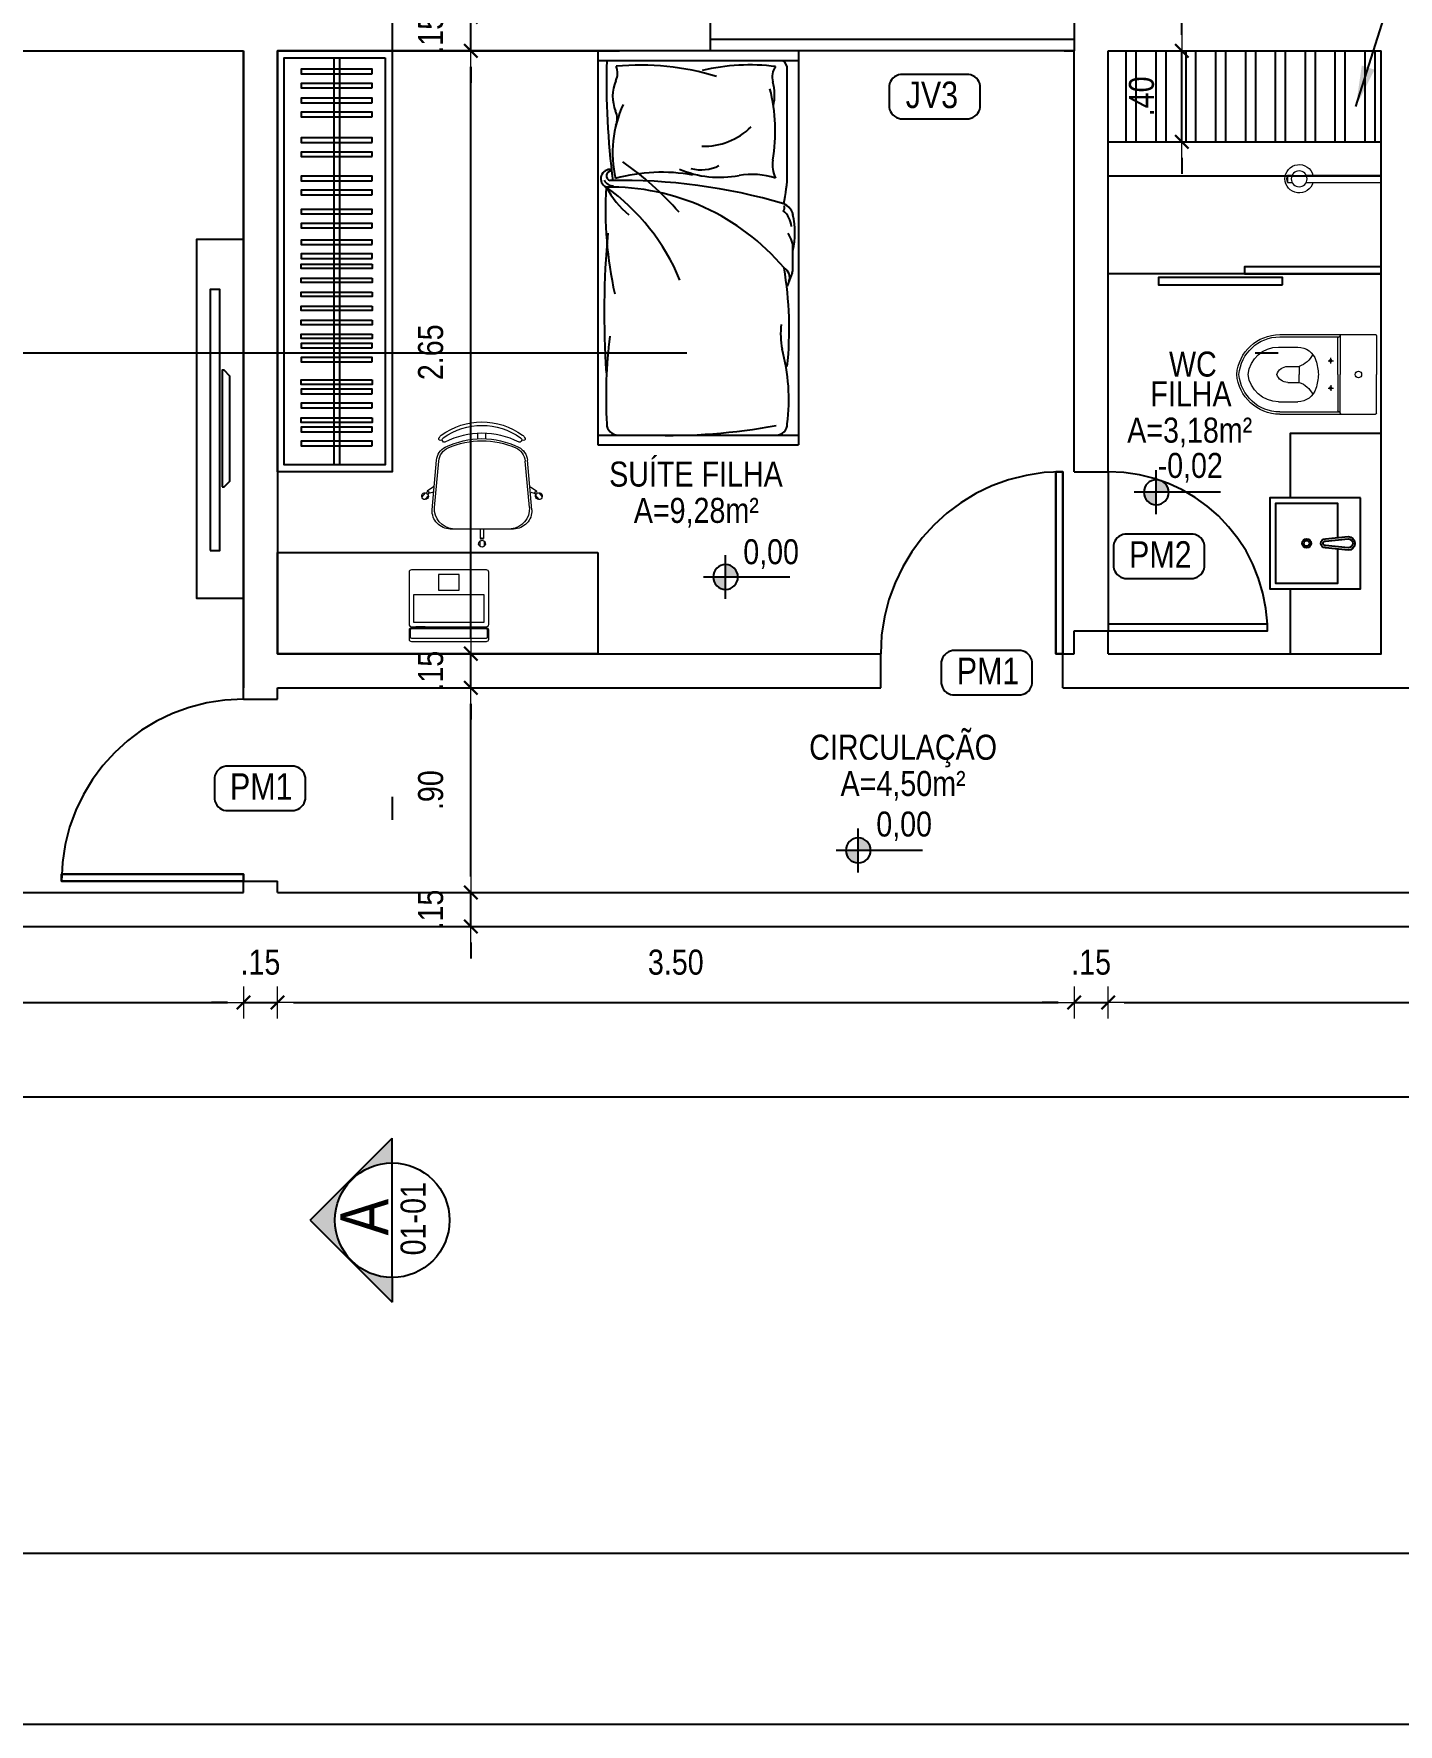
# Model space of a CAD drawing. Header units: millimetres. Extents: x -677 to -23, y -135 to 1112.
# Drawn here: x -60.97 to -54.97, y 838.58 to 846.01 of the extents above; entities that cross this region are included whole.
import ezdxf
from ezdxf.enums import TextEntityAlignment as Align

# ---------------------------------------------------------------- set-up
doc = ezdxf.new("R2010")
doc.units = ezdxf.units.MM
doc.header["$LTSCALE"] = 20
doc.header["$MEASUREMENT"] = 0
doc.header["$PDSIZE"] = -5
doc.linetypes.add('DASHDOT2', pattern=[0.5, 0.25, -0.125, 0, -0.125])
doc.linetypes.add('HIDDEN2', pattern=[0.1875, 0.125, -0.0625])
doc.layers.get('0').update_dxf_attribs({"linetype": 'CONTINUOUS'})
doc.layers.get('Defpoints').update_dxf_attribs({"linetype": 'CONTINUOUS'})
for name, color, linetype in [('003', 3, 'CONTINUOUS'), ('AR-ALV', 5, 'CONTINUOUS'), ('AR-MOB', 252, 'CONTINUOUS'), ('ARREDI_attrezzature', 175, 'CONTINUOUS'), ('COTA', 7, 'CONTINUOUS'), ('DIVERSOS', 1, 'CONTINUOUS'), ('E-txt-g', 3, 'CONTINUOUS'), ('Layer1', 7, 'CONTINUOUS'), ('LAYER4', 7, 'CONTINUOUS'), ('LAYER5', 8, 'CONTINUOUS'), ('LAYER7', 4, 'CONTINUOUS'), ('MOB', 251, 'CONTINUOUS')]:
    doc.layers.add(name, color=color, linetype=linetype)
for name, color, linetype, lineweight in [('E-Cta-W', 7, 'CONTINUOUS', 20), ('E-Lay-9', 9, 'CONTINUOUS', 9), ('E-Pen-C', 4, 'CONTINUOUS', 15), ('E-Pen-G', 3, 'CONTINUOUS', 30), ('E-Txt-W', 7, 'CONTINUOUS', 20)]:
    doc.layers.add(name, color=color, linetype=linetype, lineweight=lineweight)
doc.styles.add('F2', font='swissc.ttf')
doc.styles.add('REG60', font='romans.shx', dxfattribs={"width": 0.8, "height": 0.15})
doc.styles.add('REG80', font='romans.shx', dxfattribs={"width": 0.8, "height": 0.2})
doc.dimstyles.new('DIMENSION-1', dxfattribs={"dimtxt": 0.11, "dimasz": 0.07, "dimexe": 1, "dimexo": 0, "dimgap": 0.12, "dimtad": 1, "dimzin": 7, "dimdsep": 46, "dimtxsty": 'F2', "dimblk1": 'TRACO', "dimblk2": 'TRACO', "dimsah": 1, "dimcen": 1, "dimse1": 1, "dimse2": 1, "dimclrd": 256, "dimclre": 256, "dimclrt": 6, "dimadec": 0, "dimazin": 0, "dimtfac": 1, "dimtix": 1, "dimtmove": 2, "dimatfit": 3, "dimldrblk": 'TRACO', "dimfxl": 1, "dimtolj": 1, "dimtzin": 0, "dimarcsym": 0})
doc.dimstyles.get("Standard").update_dxf_attribs({"dimtxt": 0.18, "dimasz": 0.18, "dimexe": 0.18, "dimexo": 0.0625, "dimgap": 0.09, "dimtad": 0, "dimtih": 1, "dimtoh": 1, "dimdec": 4, "dimzin": 0, "dimdsep": 46, "dimtxsty": 'Standard', "dimcen": 0.09, "dimadec": 0, "dimazin": 0, "dimtfac": 1, "dimtdec": 4, "dimtofl": 0, "dimtmove": 0, "dimatfit": 3, "dimfxl": 1, "dimtolj": 1, "dimtzin": 0, "dimarcsym": 0})

# ---------------------------------------------------------------- blocks, each defined once
blk = doc.blocks.new('TXT-AMB75')
at = {"layer": 'E-txt-g', "style": 'REG80', "width": 0.8, "flags": 8}
blk.add_attdef('TXT', text='', height=0.2, dxfattribs=at).set_placement((0.005, 0.296), align=Align.CENTER)
at = {"layer": 'E-Txt-W', "style": 'REG60', "width": 0.8, "flags": 8}
blk.add_attdef('TXT', text='', height=0.15, dxfattribs=at).set_placement((0.005, 0.027), align=Align.CENTER)
blk = doc.blocks.new('TRACO')
at = {"layer": 'E-Pen-C'}
for p, q in [((-1, 0), (1, 0)), ((0, 1), (0, -1))]:
    blk.add_line(p, q, dxfattribs=at)
at = {"layer": 'E-Pen-G'}
blk.add_line((-0.42, -0.42), (0.42, 0.42), dxfattribs=at)
blk = doc.blocks.new('*D342')
at = {"color": 4, "lineweight": -2}
blk.add_line((-63.0782, 841.7508), (-60.1182, 841.7508), dxfattribs=at)
at = {"layer": 'Defpoints', "color": 0, "linetype": 'Continuous'}
for p in [(-63.1482, 842.234), (-60.0482, 842.234), (-60.0482, 841.7508)]:
    blk.add_point(p, dxfattribs=at)
at = {"color": 4, "linetype": 'Continuous', "lineweight": -2, "xscale": 0.07, "yscale": 0.07, "zscale": 0.07, "rotation": 180}
blk.add_blockref('TRACO', (-63.1482, 841.7508), dxfattribs=at)
at = {"color": 4, "linetype": 'Continuous', "lineweight": -2, "xscale": 0.07, "yscale": 0.07, "zscale": 0.07}
blk.add_blockref('TRACO', (-60.0482, 841.7508), dxfattribs=at)
at = {"color": 4, "linetype": 'Continuous', "insert": (-61.5982, 841.9272), "char_height": 0.11, "attachment_point": 5, "style": 'F2'}
blk.add_mtext('\\A1;3.10', dxfattribs=at)
blk = doc.blocks.new('*D343')
at = {"color": 4, "lineweight": -2}
for p, q in [((-60.1182, 841.7508), (-60.1882, 841.7508)), ((-60.0482, 841.7508), (-59.8982, 841.7508)), ((-59.8282, 841.7508), (-59.7582, 841.7508))]:
    blk.add_line(p, q, dxfattribs=at)
at = {"layer": 'Defpoints', "color": 0, "linetype": 'Continuous'}
for p in [(-60.0482, 842.234), (-59.8982, 842.234), (-59.8982, 841.7508)]:
    blk.add_point(p, dxfattribs=at)
at = {"color": 4, "linetype": 'Continuous', "lineweight": -2, "xscale": 0.07, "yscale": 0.07, "zscale": 0.07}
blk.add_blockref('TRACO', (-60.0482, 841.7508), dxfattribs=at)
at = {"color": 4, "linetype": 'Continuous', "lineweight": -2, "xscale": 0.07, "yscale": 0.07, "zscale": 0.07, "rotation": 180}
blk.add_blockref('TRACO', (-59.8982, 841.7508), dxfattribs=at)
at = {"color": 4, "linetype": 'Continuous', "insert": (-59.9732, 841.9272), "char_height": 0.11, "attachment_point": 5, "style": 'F2'}
blk.add_mtext('\\A1;.15', dxfattribs=at)
blk = doc.blocks.new('*D344')
at = {"color": 4, "lineweight": -2}
blk.add_line((-59.8282, 841.7508), (-56.466, 841.7508), dxfattribs=at)
at = {"layer": 'Defpoints', "color": 0, "linetype": 'Continuous'}
for p in [(-56.396, 843.284), (-59.8982, 842.234), (-56.396, 841.7508)]:
    blk.add_point(p, dxfattribs=at)
at = {"color": 4, "linetype": 'Continuous', "lineweight": -2, "xscale": 0.07, "yscale": 0.07, "zscale": 0.07, "rotation": 180}
blk.add_blockref('TRACO', (-59.8982, 841.7508), dxfattribs=at)
at = {"color": 4, "linetype": 'Continuous', "lineweight": -2, "xscale": 0.07, "yscale": 0.07, "zscale": 0.07}
blk.add_blockref('TRACO', (-56.396, 841.7508), dxfattribs=at)
at = {"color": 4, "linetype": 'Continuous', "insert": (-58.1471, 841.9272), "char_height": 0.11, "attachment_point": 5, "style": 'F2'}
blk.add_mtext('\\A1;3.50', dxfattribs=at)
blk = doc.blocks.new('*D345')
at = {"color": 4, "lineweight": -2}
for p, q in [((-56.466, 841.7508), (-56.536, 841.7508)), ((-56.396, 841.7508), (-56.246, 841.7508)), ((-56.176, 841.7508), (-56.106, 841.7508))]:
    blk.add_line(p, q, dxfattribs=at)
at = {"layer": 'Defpoints', "color": 0, "linetype": 'Continuous'}
for p in [(-56.396, 843.284), (-56.246, 843.284), (-56.246, 841.7508)]:
    blk.add_point(p, dxfattribs=at)
at = {"color": 4, "linetype": 'Continuous', "lineweight": -2, "xscale": 0.07, "yscale": 0.07, "zscale": 0.07}
blk.add_blockref('TRACO', (-56.396, 841.7508), dxfattribs=at)
at = {"color": 4, "linetype": 'Continuous', "lineweight": -2, "xscale": 0.07, "yscale": 0.07, "zscale": 0.07, "rotation": 180}
blk.add_blockref('TRACO', (-56.246, 841.7508), dxfattribs=at)
at = {"color": 4, "linetype": 'Continuous', "insert": (-56.321, 841.9272), "char_height": 0.11, "attachment_point": 5, "style": 'F2'}
blk.add_mtext('\\A1;.15', dxfattribs=at)
blk = doc.blocks.new('*D346')
at = {"color": 4, "lineweight": -2}
blk.add_line((-56.176, 841.7508), (-51.8093, 841.7508), dxfattribs=at)
at = {"layer": 'Defpoints', "color": 0, "linetype": 'Continuous'}
for p in [(-56.246, 843.284), (-51.7393, 842.234), (-51.7393, 841.7508)]:
    blk.add_point(p, dxfattribs=at)
at = {"color": 4, "linetype": 'Continuous', "lineweight": -2, "xscale": 0.07, "yscale": 0.07, "zscale": 0.07, "rotation": 180}
blk.add_blockref('TRACO', (-56.246, 841.7508), dxfattribs=at)
at = {"color": 4, "linetype": 'Continuous', "lineweight": -2, "xscale": 0.07, "yscale": 0.07, "zscale": 0.07}
blk.add_blockref('TRACO', (-51.7393, 841.7508), dxfattribs=at)
at = {"color": 4, "linetype": 'Continuous', "insert": (-53.9926, 841.9272), "char_height": 0.11, "attachment_point": 5, "style": 'F2'}
blk.add_mtext('\\A1;4.51', dxfattribs=at)
blk = doc.blocks.new('*D353')
at = {"color": 4, "lineweight": -2}
blk.add_line((-66.3793, 841.3363), (-41.5193, 841.3363), dxfattribs=at)
at = {"layer": 'Defpoints', "color": 0, "linetype": 'Continuous'}
for p in [(-66.4493, 841.9742), (-41.4493, 841.9742), (-41.4493, 841.3363)]:
    blk.add_point(p, dxfattribs=at)
at = {"color": 4, "linetype": 'Continuous', "lineweight": -2, "xscale": 0.07, "yscale": 0.07, "zscale": 0.07, "rotation": 180}
blk.add_blockref('TRACO', (-66.4493, 841.3363), dxfattribs=at)
at = {"color": 4, "linetype": 'Continuous', "lineweight": -2, "xscale": 0.07, "yscale": 0.07, "zscale": 0.07}
blk.add_blockref('TRACO', (-41.4493, 841.3363), dxfattribs=at)
at = {"color": 4, "linetype": 'Continuous', "insert": (-51.5993, 841.5266), "char_height": 0.11, "attachment_point": 5, "style": 'F2'}
blk.add_mtext('\\A1;25.00', dxfattribs=at)
blk = doc.blocks.new('Cadeira')
at = {"layer": 'E-Lay-9', "color": 8}
for p, q in [((-0.0093, 0.0535), (-0.0093, 0.0769)), ((0.0096, 0.0535), (0.0096, 0.0769)), ((-0.1393, 0), (0.1393, 0)), ((-0.0075, 0), (-0.0075, 0.0425)), ((-0.0075, 0.0425), (-0.0056, 0.0425)), ((0.0056, 0.0425), (0.0075, 0.0425)), ((0.0075, 0), (0.0075, 0.0425)), ((-0.25, -0.1588), (-0.265, -0.1409)), ((-0.2355, -0.1467), (-0.2505, -0.1288)), ((-0.2192, -0.0836), (-0.1996, -0.3023)), ((-0.2087, -0.0936), (-0.1898, -0.2982)), ((0.2087, -0.0936), (0.1898, -0.2982)), ((0.2192, -0.0836), (0.1996, -0.3023)), ((0.2355, -0.1467), (0.2505, -0.1288)), ((0.25, -0.1588), (0.265, -0.1409)), ((-0.2398, -0.1647), (-0.2413, -0.1659)), ((-0.2133, -0.1847), (-0.2413, -0.1659)), ((-0.2298, -0.1563), (-0.2313, -0.1575)), ((-0.2144, -0.1618), (-0.2298, -0.1563)), ((0.2133, -0.1847), (0.2413, -0.1659)), ((0.2144, -0.1618), (0.2298, -0.1563)), ((0.2298, -0.1563), (0.2313, -0.1575)), ((0.2398, -0.1647), (0.2413, -0.1659)), ((-0.0175, -0.3961), (-0.0175, -0.4196)), ((0.0175, -0.3961), (0.0175, -0.4196))]:
    blk.add_line(p, q, dxfattribs=at)
blk.add_lwpolyline([(0.1631, -0.3812, -0.237888), (-0.1631, -0.3812, 0.605717), (-0.1738, -0.3953, 0.122717), (-0.17, -0.4, 0.323529), (0.17, -0.4, 0.122717), (0.1738, -0.3953, 0.605717)], format="xyb", close=True, dxfattribs=at)
for centre in [(0, 0.0466), (-0.2382, -0.1579), (0.2382, -0.1579)]:
    blk.add_circle(centre, 0.005, dxfattribs=at)
for centre, radius, start, end in [((0.0001, 0.0652), 0.015, 281.63338, 257.45365), ((-0.1393, -0.08), 0.08, 90, 182.56924), ((0, 0.0475), 0.0075, 221.81031, 318.18969), ((0.1393, -0.08), 0.08, 357.43076, 90), ((-0.1202, -0.0886), 0.0887, 95.59249, 183.25223), ((0.1202, -0.0886), 0.0887, 356.74777, 84.40751), ((-0.2502, -0.1438), 0.015, 322.54635, 298.36662), ((0.2502, -0.1438), 0.015, 241.63338, 217.45365), ((-0.2388, -0.1573), 0.0075, 261.81031, 358.18969), ((0.2388, -0.1573), 0.0075, 181.81031, 278.18969), ((-0.1299, -0.296), 0.07, 185.12125, 243.60471), ((-0.1201, -0.2918), 0.07, 185.2999, 245.73609), ((0, -0.0343), 0.3622, 243.60471, 296.39529), ((0, -0.0254), 0.3622, 245.73609, 294.26391), ((0.1201, -0.2918), 0.07, 294.26391, 354.7001), ((0.1299, -0.296), 0.07, 296.39529, 354.87875), ((-0.1819, -0.3961), 0.00782, 29.81088, 225.32554), ((-0.1625, -0.39), 0.0275, 205.14546, 233.45713), ((0, -0.1648), 0.3052, 234.12379, 305.87621), ((-0.1625, -0.39), 0.0125, 205.14546, 233.1301), ((0.1819, -0.3961), 0.00782, 314.67446, 150.18912), ((0.1625, -0.39), 0.0275, 306.54287, 334.85454)]:
    blk.add_arc(centre, radius, start, end, dxfattribs=at)
blk = doc.blocks.new('Notebook')
at = {"layer": 'E-Lay-9', "color": 8}
for p, q in [((-0.175, 0.305), (-0.175, 0.3)), ((-0.175, 0.3), (-0.175, 0.265)), ((0.165, 0.315), (-0.165, 0.315)), ((0.175, 0.3), (0.175, 0.305)), ((0.175, 0.265), (0.175, 0.3)), ((-0.165, 0.255), (0.165, 0.255))]:
    blk.add_line(p, q, dxfattribs=at)
for points in [[(-0.165, 0.26), (0.165, 0.26, 0.414214), (0.17, 0.265), (0.17, 0.295, 0.414214), (0.165, 0.3), (-0.165, 0.3, 0.414214), (-0.17, 0.295), (-0.17, 0.265, 0.414214)], [(-0.165, 0), (0.165, 0, 0.414214), (0.175, 0.01), (0.175, 0.24, 0.414214), (0.165, 0.25), (-0.165, 0.25, 0.414214), (-0.175, 0.24), (-0.175, 0.01, 0.414214)]]:
    blk.add_lwpolyline(points, format="xyb", close=True, dxfattribs=at)
for points in [[(-0.155, 0.11), (0.155, 0.11), (0.155, 0.23), (-0.155, 0.23)], [(-0.105, 0.25), (-0.145, 0.25), (-0.145, 0.255), (-0.105, 0.255)], [(0.105, 0.25), (0.145, 0.25), (0.145, 0.255), (0.105, 0.255)], [(-0.045, 0.02), (0.045, 0.02), (0.045, 0.09), (-0.045, 0.09)]]:
    blk.add_lwpolyline(points, close=True, dxfattribs=at)
for centre, start, end in [((-0.165, 0.305), 90, 180), ((0.165, 0.305), 0, 90), ((-0.165, 0.265), 180, 270), ((0.165, 0.265), 270, 360)]:
    blk.add_arc(centre, 0.01, start, end, dxfattribs=at)
blk = doc.blocks.new('*D281')
at = {"color": 4, "lineweight": -2}
for p, q in [((-59.0479, 842.304), (-59.0479, 842.374)), ((-59.0479, 842.084), (-59.0479, 842.234)), ((-59.0479, 842.014), (-59.0479, 841.944))]:
    blk.add_line(p, q, dxfattribs=at)
at = {"layer": 'Defpoints', "color": 0, "linetype": 'Continuous'}
for p in [(-59.3313, 842.234), (-59.0479, 842.234), (-59.3313, 842.084)]:
    blk.add_point(p, dxfattribs=at)
at = {"color": 4, "linetype": 'Continuous', "lineweight": -2, "xscale": 0.07, "yscale": 0.07, "zscale": 0.07}
for p, rotation in [((-59.0479, 842.234), 270), ((-59.0479, 842.084), 90)]:
    blk.add_blockref('TRACO', p, dxfattribs=dict(at, rotation=rotation))
at = {"color": 4, "linetype": 'Continuous', "insert": (-59.2244, 842.159), "char_height": 0.11, "attachment_point": 5, "rotation": 90, "style": 'F2'}
blk.add_mtext('\\A1;.15', dxfattribs=at)
blk = doc.blocks.new('*D282')
at = {"color": 4, "lineweight": -2}
blk.add_line((-59.0479, 842.304), (-59.0479, 843.064), dxfattribs=at)
at = {"layer": 'Defpoints', "color": 0, "linetype": 'Continuous'}
for p in [(-59.4255, 843.134), (-59.0479, 843.134), (-59.3313, 842.234)]:
    blk.add_point(p, dxfattribs=at)
at = {"color": 4, "linetype": 'Continuous', "lineweight": -2, "xscale": 0.07, "yscale": 0.07, "zscale": 0.07}
for p, rotation in [((-59.0479, 843.134), 90), ((-59.0479, 842.234), 270)]:
    blk.add_blockref('TRACO', p, dxfattribs=dict(at, rotation=rotation))
at = {"color": 4, "linetype": 'Continuous', "insert": (-59.2244, 842.684), "char_height": 0.11, "attachment_point": 5, "rotation": 90, "style": 'F2'}
blk.add_mtext('\\A1;.90', dxfattribs=at)
blk = doc.blocks.new('*D283')
at = {"color": 4, "lineweight": -2}
for p, q in [((-59.0479, 843.354), (-59.0479, 843.424)), ((-59.0479, 843.134), (-59.0479, 843.284)), ((-59.0479, 843.064), (-59.0479, 842.994))]:
    blk.add_line(p, q, dxfattribs=at)
at = {"layer": 'Defpoints', "color": 0, "linetype": 'Continuous'}
for p in [(-59.4255, 843.284), (-59.0479, 843.284), (-59.4255, 843.134)]:
    blk.add_point(p, dxfattribs=at)
at = {"color": 4, "linetype": 'Continuous', "lineweight": -2, "xscale": 0.07, "yscale": 0.07, "zscale": 0.07}
for p, rotation in [((-59.0479, 843.284), 270), ((-59.0479, 843.134), 90)]:
    blk.add_blockref('TRACO', p, dxfattribs=dict(at, rotation=rotation))
at = {"color": 4, "linetype": 'Continuous', "insert": (-59.2244, 843.209), "char_height": 0.11, "attachment_point": 5, "rotation": 90, "style": 'F2'}
blk.add_mtext('\\A1;.15', dxfattribs=at)
blk = doc.blocks.new('*D284')
at = {"color": 4, "lineweight": -2}
blk.add_line((-59.0479, 843.354), (-59.0479, 845.864), dxfattribs=at)
at = {"layer": 'Defpoints', "color": 0, "linetype": 'Continuous'}
for p in [(-59.4255, 845.934), (-59.0479, 845.934), (-59.4255, 843.284)]:
    blk.add_point(p, dxfattribs=at)
at = {"color": 4, "linetype": 'Continuous', "lineweight": -2, "xscale": 0.07, "yscale": 0.07, "zscale": 0.07}
for p, rotation in [((-59.0479, 845.934), 90), ((-59.0479, 843.284), 270)]:
    blk.add_blockref('TRACO', p, dxfattribs=dict(at, rotation=rotation))
at = {"color": 4, "linetype": 'Continuous', "insert": (-59.2244, 844.609), "char_height": 0.11, "attachment_point": 5, "rotation": 90, "style": 'F2'}
blk.add_mtext('\\A1;2.65', dxfattribs=at)
blk = doc.blocks.new('*D285')
at = {"color": 4, "lineweight": -2}
for p, q in [((-59.0479, 846.154), (-59.0479, 846.224)), ((-59.0479, 845.934), (-59.0479, 846.084)), ((-59.0479, 845.864), (-59.0479, 845.794))]:
    blk.add_line(p, q, dxfattribs=at)
at = {"layer": 'Defpoints', "color": 0, "linetype": 'Continuous'}
for p in [(-59.4255, 846.084), (-59.0479, 846.084), (-59.4255, 845.934)]:
    blk.add_point(p, dxfattribs=at)
at = {"color": 4, "linetype": 'Continuous', "lineweight": -2, "xscale": 0.07, "yscale": 0.07, "zscale": 0.07}
for p, rotation in [((-59.0479, 846.084), 270), ((-59.0479, 845.934), 90)]:
    blk.add_blockref('TRACO', p, dxfattribs=dict(at, rotation=rotation))
at = {"color": 4, "linetype": 'Continuous', "insert": (-59.2244, 846.009), "char_height": 0.11, "attachment_point": 5, "rotation": 90, "style": 'F2'}
blk.add_mtext('\\A1;.15', dxfattribs=at)
blk = doc.blocks.new('A$C52F82244')
at = {"layer": 'LAYER5'}
blk.add_hatch(color=2, dxfattribs=at).paths.add_polyline_path([(0.5, 0.85), (0, 0.35), (0.15, 0.35, -1), (0.85, 0.35), (1, 0.35)])
at = {"layer": 'LAYER4', "color": 2}
blk.add_line((0.15, 0.35), (0.85, 0.35), dxfattribs=at)
at = {"layer": 'LAYER7', "color": 2}
for p, q in [((0.5, 0.85), (0, 0.35)), ((0.5, 0.85), (1, 0.35)), ((0.15, 0.35), (0, 0.35)), ((0.85, 0.35), (1, 0.35))]:
    blk.add_line(p, q, dxfattribs=at)
blk.add_circle((0.5, 0.35), 0.35, dxfattribs=at)
blk = doc.blocks.new('vaso-s')
at = {"color": 8}
for start, end in [(0, 180), (180, 0)]:
    blk.add_arc((0.08, 0), 0.0143, start, end, dxfattribs=at)
at = {"layer": 'E-Lay-9', "color": 8}
for p, q in [((0, 0.17), (0, 0)), ((0.4256, 0.175), (0.005, 0.175)), ((0.16, 0.17), (0.16, 0.17)), ((0.16, 0.17), (0.16, 0)), ((0.4256, 0.165), (0.165, 0.165)), ((0.17, 0), (0.17, 0.16)), ((0.4306, 0.12), (0.3459, 0.12)), ((0.2134, 0.06), (0.1891, 0.06)), ((0.2013, 0.0479), (0.2013, 0.0722)), ((0.3406, 0.035), (0.3406, 0)), ((0.3906, 0.035), (0.3406, 0.035)), ((0, -0.17), (0, 0)), ((0.16, -0.17), (0.16, 0)), ((0.17, 0), (0.17, -0.1601)), ((0.2134, -0.06), (0.1891, -0.06)), ((0.2013, -0.0479), (0.2013, -0.0722)), ((0.3406, -0.035), (0.3406, 0)), ((0.3906, -0.035), (0.3406, -0.035)), ((0.4306, -0.12), (0.3459, -0.12)), ((0.4256, -0.175), (0.005, -0.175)), ((0.16, -0.17), (0.16, -0.17)), ((0.4256, -0.165), (0.165, -0.165))]:
    blk.add_line(p, q, dxfattribs=at)
for centre in [(0.2013, 0.06), (0.2013, -0.06)]:
    blk.add_circle(centre, 0.005, dxfattribs=at)
for centre, radius, start, end in [((0.005, 0.17), 0.005, 90, 180), ((0.155, 0.17), 0.005, 0, 90), ((0.165, 0.17), 0.00495, 180, 270), ((0.165, 0.16), 0.00495, 0, 90), ((0.4256, -0.015), 0.19, 4.52806, 90), ((0.4256, -0.015), 0.18, 4.78019, 90), ((0.3459, 0.0375), 0.0825, 90, 163.03545), ((0.3754, 0.1358), 0.1066, 206.93947, 250.96472), ((0.4306, -0.015), 0.135, 6.37937, 90), ((0.518, -0.015), 0.2624, 163.03545, 176.7233), ((0.3906, -0.015), 0.05, 17.4576, 90), ((0.518, 0.015), 0.2624, 183.2767, 196.96455), ((0.3459, -0.0375), 0.0825, 196.96455, 270), ((0.3754, -0.1358), 0.1066, 109.03528, 153.06053), ((0.3906, 0.015), 0.05, 270, 342.5424), ((0.4256, 0.015), 0.19, 270, 355.47194), ((0.4256, 0.015), 0.18, 270, 355.21981), ((0.4306, 0.015), 0.135, 270, 353.62063), ((0.005, -0.17), 0.005, 180, 270), ((0.155, -0.17), 0.005, 270, 0), ((0.165, -0.17), 0.00495, 90, 180), ((0.165, -0.1601), 0.00495, 270, 0)]:
    blk.add_arc(centre, radius, start, end, dxfattribs=at)
blk = doc.blocks.new('Chuveiro')
at = {"layer": 'E-Lay-9', "color": 8}
for p, q in [((-0.0311, 0.0156), (-0.3604, 0.0156)), ((0.0509, 0.0156), (0.0311, 0.0156)), ((0.0509, 0.0156), (0.0509, -0.0156)), ((-0.0311, -0.0156), (-0.3604, -0.0156)), ((0.0509, -0.0156), (0.0311, -0.0156))]:
    blk.add_line(p, q, dxfattribs=at)
blk.add_circle((0, 0), 0.0348, dxfattribs=at)
for centre, radius, start, end in [((0, 0), 0.0624, 194.4775, 165.5225), ((0.0093, 0), 0.0444, 339.42663, 20.57337)]:
    blk.add_arc(centre, radius, start, end, dxfattribs=at)
blk = doc.blocks.new('CUBA QUADRADA-flat-4-flat-1')
at = {"layer": 'MOB'}
blk.add_lwpolyline([(0, -0.2), (0.4, -0.2), (0.4, 0.2), (0, 0.2)], close=True, dxfattribs=at)
blk.add_lwpolyline([(0.1, -0.0255), (0.1, -0.175), (0.375, -0.175), (0.375, 0.175), (0.1, 0.175), (0.1, 0.0255)], dxfattribs=at)
for points in [[(0.155, -0.02), (0.055, -0.03, -1), (0.055, 0.03), (0.155, 0.02, -1)], [(0.155, -0.01), (0.055, -0.02, -1), (0.055, 0.02), (0.155, 0.01, -1)]]:
    blk.add_lwpolyline(points, format="xyb", close=True, dxfattribs=at)
for radius in [0.02, 0.0125]:
    blk.add_circle((0.2375, 0), radius, dxfattribs=at)
blk = doc.blocks.new('NIVEL')
at = {"layer": 'DIVERSOS'}
h = blk.add_hatch(color=7, dxfattribs=at)
h.paths.add_polyline_path([(0, 0.137, 0.414214), (-0.137, 0), (0, 0)])
h.paths.add_polyline_path([(0, 0), (0, -0.137, 0.414214), (0.137, 0)])
at = {"layer": 'DIVERSOS', "color": 7}
for p, q in [((0, 0.242), (0, -0.242)), ((0.709, 0), (-0.242, 0))]:
    blk.add_line(p, q, dxfattribs=at)
blk.add_circle((0, 0), 0.137, dxfattribs=at)
blk = doc.blocks.new('*D649')
at = {"color": 4, "lineweight": -2}
for p, q in [((-55.9227, 846.004), (-55.9227, 846.074)), ((-55.9227, 845.534), (-55.9227, 845.934)), ((-55.9227, 845.464), (-55.9227, 845.394))]:
    blk.add_line(p, q, dxfattribs=at)
at = {"layer": 'Defpoints', "color": 0, "linetype": 'Continuous'}
for p in [(-56.246, 845.934), (-55.9227, 845.934), (-56.246, 845.534)]:
    blk.add_point(p, dxfattribs=at)
at = {"color": 4, "linetype": 'Continuous', "lineweight": -2, "xscale": 0.07, "yscale": 0.07, "zscale": 0.07}
for p, rotation in [((-55.9227, 845.934), 270), ((-55.9227, 845.534), 90)]:
    blk.add_blockref('TRACO', p, dxfattribs=dict(at, rotation=rotation))
at = {"color": 4, "linetype": 'Continuous', "insert": (-56.0991, 845.734), "char_height": 0.11, "attachment_point": 5, "rotation": 90, "style": 'F2'}
blk.add_mtext('\\A1;.40', dxfattribs=at)

msp = doc.modelspace()

# ---------------------------------------------------------------- hatches: boundary and pattern name
at = {"linetype": 'HIDDEN2'}
h = msp.add_hatch(dxfattribs=at)
h.set_pattern_fill('ANSI32', color=8, scale=0.35, angle=45, style=0)
h.set_pattern_definition([(90, (68.30234, 228.69229), (0.13125, 3e-17), []), (90, (68.2586, 228.73604), (0.13125, 3e-17), [])])
h.paths.add_polyline_path([(-55.046, 845.534), (-55.046, 845.934), (-56.246, 845.934), (-56.246, 845.534)])

# ---------------------------------------------------------------- linework, layer by layer
at = {"color": 5, "linetype": 'Continuous'}
for p, q in [((-57.996, 846.084), (-57.996, 845.934)), ((-56.396, 846.084), (-56.396, 845.934)), ((-61.1464, 845.934), (-60.0482, 845.934)), ((-60.0482, 843.084), (-60.0482, 845.934)), ((-60.0482, 845.934), (-60.0482, 843.134)), ((-59.8982, 845.934), (-58.3947, 845.934)), ((-57.996, 845.934), (-59.8982, 845.934)), ((-59.8982, 845.934), (-59.8982, 843.284)), ((-56.396, 844.084), (-56.396, 845.934)), ((-56.246, 844.084), (-56.246, 845.934)), ((-56.246, 845.934), (-55.046, 845.934)), ((-55.046, 843.284), (-55.046, 845.934)), ((-56.396, 844.084), (-56.246, 844.084)), ((-56.396, 843.284), (-56.396, 843.384)), ((-56.396, 843.384), (-56.246, 843.384)), ((-56.246, 843.284), (-56.246, 843.384)), ((-59.8982, 843.284), (-57.2461, 843.284)), ((-57.2461, 843.134), (-57.2461, 843.284)), ((-56.4461, 843.284), (-56.4461, 843.284)), ((-56.4461, 843.134), (-56.4461, 843.284)), ((-56.4461, 843.284), (-56.396, 843.284)), ((-56.246, 843.284), (-55.046, 843.284)), ((-59.8982, 843.084), (-59.8982, 843.134)), ((-59.8982, 843.134), (-57.2461, 843.134)), ((-56.4461, 843.134), (-54.896, 843.134)), ((-60.0482, 843.084), (-59.8982, 843.084)), ((-63.1482, 842.234), (-60.0482, 842.234)), ((-63.1482, 842.234), (-60.0482, 842.234)), ((-60.0482, 842.234), (-60.0482, 842.284)), ((-60.0482, 842.284), (-59.8982, 842.284)), ((-59.8982, 842.234), (-59.8982, 842.284)), ((-59.8982, 842.234), (-50.7393, 842.234)), ((-66.4493, 842.084), (-41.4493, 842.084))]:
    msp.add_line(p, q, dxfattribs=at)
at = {"color": 8, "linetype": 'Continuous'}
for p, q in [((-56.4389, 845.934), (-56.396, 845.934)), ((-56.246, 844.084), (-56.246, 843.414))]:
    msp.add_line(p, q, dxfattribs=at)
at = {"color": 8}
msp.add_line((-55.046, 844.954), (-56.246, 844.954), dxfattribs=at)
at = {"color": 2, "linetype": 'Continuous'}
msp.add_line((-57.6938, 843.134), (-57.4438, 843.134), dxfattribs=at)
at = {"color": 2}
msp.add_lwpolyline([(-85.7006, 838.5779), (-22.6206, 838.5779), (-22.6206, 883.1279), (-85.7006, 883.1279)], close=True, dxfattribs=at)
at = {"color": 5, "linetype": 'Continuous'}
msp.add_lwpolyline([(-83.8256, 882.3779), (-23.3706, 882.3779), (-23.3706, 839.3279), (-83.8256, 839.3279)], close=True, dxfattribs=at)
at = {"color": 8, "linetype": 'Continuous', "flags": 128}
msp.add_lwpolyline([(-63.2982, 847.434), (-63.2982, 842.084), (-51.5893, 842.084), (-51.5893, 843.434), (-50.7393, 843.434), (-50.7393, 842.084), (-44.5893, 842.084), (-44.5893, 845.384), (-47.9393, 845.384), (-47.9393, 847.434), (-56.396, 847.434), (-56.396, 846.084), (-58.2447, 846.084), (-58.2447, 847.434), (-63.2982, 847.434)], dxfattribs=at)
at = {"color": 8}
for points in [[(-59.3943, 845.934), (-59.3943, 844.0838), (-59.8982, 844.0838), (-59.8982, 845.934)], [(-59.4243, 845.904), (-59.4243, 844.1138), (-59.8682, 844.1138), (-59.8682, 845.904)], [(-60.0482, 845.1056), (-60.0482, 843.5271), (-60.2533, 843.5271), (-60.2533, 845.1056)], [(-58.4901, 843.7288), (-58.4901, 843.284), (-59.8982, 843.284), (-59.8982, 843.7288)]]:
    msp.add_lwpolyline(points, close=True, dxfattribs=at)
at = {"color": 7}
for points in [[(-55.046, 844.954), (-55.046, 844.9847), (-55.646, 844.9847), (-55.646, 844.954)], [(-55.4792, 844.9048), (-55.4792, 844.9373), (-56.0245, 844.9373), (-56.0245, 844.9048)]]:
    msp.add_lwpolyline(points, close=True, dxfattribs=at)
at = {"color": 8}
msp.add_lwpolyline([(-55.446, 843.5688), (-55.446, 843.284), (-55.046, 843.284), (-55.046, 844.2512), (-55.446, 844.2512), (-55.446, 843.9688)], dxfattribs=at)
at = {"layer": '003', "color": 8, "ltscale": 0.5}
for p, q in [((-59.6509, 845.904), (-59.6509, 844.1138)), ((-59.6259, 845.904), (-59.6259, 844.1138))]:
    msp.add_line(p, q, dxfattribs=at)
for points in [[(-59.4818, 845.8328), (-59.4818, 845.8528), (-59.7937, 845.8528), (-59.7937, 845.8328)], [(-59.4818, 845.7712), (-59.4818, 845.7912), (-59.7937, 845.7912), (-59.7937, 845.7712)], [(-59.4818, 845.7062), (-59.4818, 845.7262), (-59.7937, 845.7262), (-59.7937, 845.7062)], [(-59.4818, 845.6446), (-59.4818, 845.6646), (-59.7937, 845.6646), (-59.7937, 845.6446)], [(-59.4818, 845.5309), (-59.4818, 845.5509), (-59.7937, 845.5509), (-59.7937, 845.5309)], [(-59.4818, 845.4693), (-59.4818, 845.4893), (-59.7937, 845.4893), (-59.7937, 845.4693)], [(-59.4818, 845.3629), (-59.4818, 845.3829), (-59.7937, 845.3829), (-59.7937, 845.3629)], [(-59.4818, 845.3013), (-59.4818, 845.3213), (-59.7937, 845.3213), (-59.7937, 845.3013)], [(-59.4818, 845.2171), (-59.4818, 845.2371), (-59.7937, 845.2371), (-59.7937, 845.2171)], [(-59.4818, 845.1556), (-59.4818, 845.1756), (-59.7937, 845.1756), (-59.7937, 845.1556)], [(-59.4818, 845.0825), (-59.4818, 845.1025), (-59.7937, 845.1025), (-59.7937, 845.0825)], [(-59.4818, 845.021), (-59.4818, 845.041), (-59.7937, 845.041), (-59.7937, 845.021)], [(-59.4818, 844.9966), (-59.4818, 844.9766), (-59.7937, 844.9766), (-59.7937, 844.9966)], [(-59.4818, 844.935), (-59.4818, 844.915), (-59.7937, 844.915), (-59.7937, 844.935)], [(-59.4818, 844.8734), (-59.4818, 844.8534), (-59.7937, 844.8534), (-59.7937, 844.8734)], [(-59.4818, 844.8119), (-59.4818, 844.7919), (-59.7937, 844.7919), (-59.7937, 844.8119)], [(-59.4818, 844.7503), (-59.4818, 844.7303), (-59.7937, 844.7303), (-59.7937, 844.7503)], [(-59.4818, 844.6888), (-59.4818, 844.6688), (-59.7937, 844.6688), (-59.7937, 844.6888)], [(-59.4818, 844.6278), (-59.4818, 844.6478), (-59.7937, 844.6478), (-59.7937, 844.6278)], [(-59.4818, 844.5662), (-59.4818, 844.5862), (-59.7937, 844.5862), (-59.7937, 844.5662)], [(-59.4818, 844.4879), (-59.4818, 844.4679), (-59.7937, 844.4679), (-59.7937, 844.4879)], [(-59.4818, 844.4269), (-59.4818, 844.4469), (-59.7937, 844.4469), (-59.7937, 844.4269)], [(-59.4818, 844.3653), (-59.4818, 844.3853), (-59.7937, 844.3853), (-59.7937, 844.3653)], [(-59.4818, 844.3204), (-59.4818, 844.3004), (-59.7937, 844.3004), (-59.7937, 844.3204)], [(-59.4818, 844.2594), (-59.4818, 844.2794), (-59.7937, 844.2794), (-59.7937, 844.2594)], [(-59.4818, 844.1979), (-59.4818, 844.2179), (-59.7937, 844.2179), (-59.7937, 844.1979)]]:
    msp.add_lwpolyline(points, close=True, dxfattribs=at)
at = {"layer": 'AR-ALV', "color": 2, "linetype": 'DASHDOT2'}
for p, q in [((-59.3939, 850.154), (-59.3939, 840.5305)), ((-37.8992, 844.6044), (-67.3332, 844.6044))]:
    msp.add_line(p, q, dxfattribs=at)
at = {"layer": 'AR-MOB'}
for points in [[(-60.1939, 843.7371), (-60.1512, 843.7371), (-60.1512, 844.885), (-60.1939, 844.885)], [(-60.1414, 844.0169), (-60.1329, 844.0169), (-60.1072, 844.0426), (-60.1072, 844.5043), (-60.1329, 844.5299), (-60.1414, 844.5299)]]:
    msp.add_lwpolyline(points, close=True, dxfattribs=at)
at = {"layer": 'ARREDI_attrezzature', "color": 8}
for p, q in [((-57.6073, 845.934), (-58.4901, 845.934)), ((-58.4901, 845.934), (-58.4901, 844.2025)), ((-58.4901, 845.8915), (-57.6073, 845.8915)), ((-57.6073, 845.934), (-57.6073, 844.2025)), ((-57.6568, 845.3936), (-57.6568, 845.852)), ((-57.632, 844.9758), (-57.632, 845.0728)), ((-57.6351, 844.9587), (-57.6568, 844.9)), ((-58.4901, 844.245), (-57.6073, 844.245)), ((-58.4901, 844.2025), (-57.6073, 844.2025))]:
    msp.add_line(p, q, dxfattribs=at)
for centre, radius, start, end in [((-55.1355, 845.7972), 3.3165, 178.37032, 187.53223), ((-58.3034, 844.7086), 1.1623, 73.20165, 95.19902), ((-57.8234, 844.989), 0.8832, 82.50994, 103.57317), ((-57.7062, 845.852), 0.0494, 360, 53.1301), ((-58.2577, 845.7341), 0.167, 155.78773, 202.88083), ((-58.4843, 845.836), 0.0814, 335.78773, 21.71238), ((-57.6441, 845.8187), 0.0789, 144.37876, 195.19877), ((-57.931, 845.7408), 0.2183, 347.31196, 15.19877), ((-58.4679, 845.5804), 0.7583, 350.37112, 14.25995), ((-57.9208, 845.4862), 0.5042, 155.11795, 192.98619), ((-58.4898, 845.6362), 0.0848, 339.01609, 22.88083), ((-58.0217, 845.806), 0.291, 267.82948, 315.00983), ((-59.1987, 844.2811), 1.4238, 41.512, 54.87279), ((-58.0347, 845.5777), 0.1667, 254.14067, 297.6985), ((-57.5952, 845.4323), 0.1269, 170.37112, 206.96494), ((-58.4355, 845.3721), 0.0409, 81.6091, 243.93818), ((-58.4236, 845.3819), 0.0409, 202.60519, 274.49888), ((-58.4318, 845.3846), 0.0206, 81.29147, 258.1256), ((-58.3884, 842.8275), 2.5373, 73.61453, 91.0765), ((-58.2084, 844.6359), 0.7645, 79.7638, 105.44974), ((-57.9549, 845.824), 0.446, 246.68784, 281.12174), ((-57.8127, 845.0465), 0.3445, 72.35976, 99.39259), ((-58.2846, 845.402), 0.6279, 347.08904, 359.23129), ((-56.7477, 845.2371), 1.7086, 176.70452, 192.53068), ((-58.4376, 844.3311), 1.0043, 40.21363, 90.90387), ((-59.0055, 844.5635), 0.9489, 22.50142, 54.42835), ((-58.0918, 845.5303), 0.4109, 208.32391, 230.51053), ((-57.6992, 845.1979), 0.0692, 12.88269, 78.38686), ((-57.685, 845.244), 0.0164, 308.53099, 30.69755), ((-57.7383, 845.1538), 0.1001, 4.6849, 50.59841), ((-57.9742, 845.135), 0.3512, 346.92865, 12.88269), ((-54.5016, 844.7818), 3.9602, 174.92553, 183.80083), ((-57.7384, 845.0665), 0.1065, 356.60169, 37.7302), ((-59.274, 844.7111), 1.6256, 354.178, 9.50708), ((-57.6958, 844.937), 0.0494, 339.7541, 59.48722), ((-57.6815, 844.9758), 0.0494, 339.7541, 360), ((-57.6815, 844.9758), 0.0494, 339.7541, 360), ((-57.3565, 844.6879), 0.3296, 172.47467, 191.34253), ((-56.2798, 844.4126), 2.174, 172.94813, 183.11738), ((-58.5045, 844.4004), 0.8543, 352.86931, 15.10809), ((-58.4012, 844.2944), 0.0494, 180, 270), ((-58.1785, 846.8552), 2.6116, 268.14052, 280.42239), ((-57.7062, 844.2944), 0.0494, 270, 360)]:
    msp.add_arc(centre, radius, start, end, dxfattribs=at)
at = {"layer": 'COTA', "color": 7, "linetype": 'Continuous'}
msp.add_line((-56.396, 845.984), (-57.996, 845.984), dxfattribs=at)
at = {"layer": 'COTA', "color": 8, "linetype": 'Continuous'}
msp.add_line((-56.396, 845.934), (-57.996, 845.934), dxfattribs=at)
at = {"layer": 'COTA', "color": 5, "linetype": 'Continuous'}
for p, q in [((-56.396, 845.484), (-56.396, 845.584)), ((-59.8982, 843.284), (-58.2938, 843.284)), ((-59.8982, 843.134), (-58.2938, 843.134))]:
    msp.add_line(p, q, dxfattribs=at)
at = {"layer": 'COTA', "color": 8, "linetype": 'DASHDOT2'}
for p, q in [((-56.246, 845.534), (-55.046, 845.534)), ((-56.246, 845.384), (-55.046, 845.384))]:
    msp.add_line(p, q, dxfattribs=at)
at = {"layer": 'COTA', "color": 4, "linetype": 'Continuous'}
for points in [[(-56.8087, 845.7804, 0.331371), (-56.8587, 845.8304), (-57.159, 845.8301, 0.332506), (-57.209, 845.7804), (-57.209, 845.6857, 0.330378), (-57.159, 845.6354), (-56.8587, 845.6357, 0.331371), (-56.8087, 845.6857)], [(-55.8225, 843.7597, 0.331371), (-55.8725, 843.8097), (-56.1727, 843.8094, 0.332506), (-56.2228, 843.7597), (-56.2228, 843.665, 0.330378), (-56.1728, 843.6147), (-55.8725, 843.615, 0.331371), (-55.8225, 843.665)], [(-56.5799, 843.2477, 0.331371), (-56.6299, 843.2977), (-56.9301, 843.2974, 0.332506), (-56.9802, 843.2477), (-56.9802, 843.1531, 0.330378), (-56.9302, 843.1028), (-56.6299, 843.1031, 0.331371), (-56.5799, 843.1531)], [(-59.7755, 842.7394, 0.331371), (-59.8255, 842.7894), (-60.1258, 842.7891, 0.332506), (-60.1758, 842.7394), (-60.1758, 842.6448, 0.330378), (-60.1258, 842.5945), (-59.8255, 842.5948, 0.331371), (-59.7755, 842.6448)]]:
    msp.add_lwpolyline(points, format="xyb", close=True, dxfattribs=at)
at = {"layer": 'COTA', "color": 7, "linetype": 'Continuous'}
for points in [[(-56.4761, 843.284), (-56.4761, 844.084), (-56.4461, 844.084), (-56.4461, 843.284)], [(-56.4461, 843.284), (-56.4461, 844.084), (-56.4761, 844.084), (-56.4761, 843.284)], [(-56.246, 843.384), (-55.546, 843.384), (-55.546, 843.414), (-56.246, 843.414)], [(-60.0482, 842.314), (-60.8482, 842.314), (-60.8482, 842.284), (-60.0482, 842.284)], [(-60.0482, 842.284), (-60.8482, 842.284), (-60.8482, 842.314), (-60.0482, 842.314)]]:
    msp.add_lwpolyline(points, close=True, dxfattribs=at)
at = {"layer": 'COTA', "color": 8, "linetype": 'HIDDEN2'}
for centre, radius, start, end in [((-56.4461, 843.284), 0.8, 90, 180), ((-56.246, 843.3833), 0.7007, 2.5089, 90), ((-60.0482, 842.284), 0.8, 90, 180)]:
    msp.add_arc(centre, radius, start, end, dxfattribs=at)

# ---------------------------------------------------------------- block references
ref = msp.add_blockref('TXT-AMB75', (-55.8836, 844.2859), dxfattribs=dict(xscale=0.7290000000000001, yscale=0.7290000000000001, zscale=0.7290000000000001))
ref.add_attrib('TXT', 'WC', dxfattribs={"layer": 'E-txt-g', "color": 2, "height": 0.11, "style": 'F2'}).set_placement((-55.8736, 844.502), align=Align.CENTER)
ref = msp.add_blockref('TXT-AMB75', (-55.892, 844.1551), dxfattribs=dict(xscale=0.7290000000000001, yscale=0.7290000000000001, zscale=0.7290000000000001))
ref.add_attrib('TXT', 'FILHA', dxfattribs={"layer": 'E-txt-g', "color": 2, "height": 0.11, "style": 'F2'}).set_placement((-55.882, 844.3712), align=Align.CENTER)
ref.add_attrib('TXT', 'A=3,18m²', dxfattribs={"layer": 'E-Txt-W', "height": 0.11, "style": 'F2'}).set_placement((-55.8875, 844.2117), align=Align.CENTER)
ref = msp.add_blockref('TXT-AMB75', (-58.0613, 843.8024), dxfattribs=dict(xscale=0.7290000000000001, yscale=0.7290000000000001, zscale=0.7290000000000001))
ref.add_attrib('TXT', 'SUÍTE FILHA', dxfattribs={"layer": 'E-txt-g', "color": 2, "height": 0.11, "style": 'F2'}).set_placement((-58.0584, 844.0185), align=Align.CENTER)
ref.add_attrib('TXT', 'A=9,28m²', dxfattribs={"layer": 'E-Txt-W', "height": 0.11, "style": 'F2'}).set_placement((-58.0568, 843.859), align=Align.CENTER)
at = {"color": 8, "rotation": 180}
msp.add_blockref('Notebook', (-59.1447, 843.6525, 3.2859), dxfattribs=at)
ref = msp.add_blockref('TXT-AMB75', (-57.1523, 842.6016), dxfattribs=dict(xscale=0.7290000000000001, yscale=0.7290000000000001, zscale=0.7290000000000001))
ref.add_attrib('TXT', 'CIRCULAÇÃO', dxfattribs={"layer": 'E-txt-g', "color": 2, "height": 0.11, "style": 'F2'}).set_placement((-57.1477, 842.8177), align=Align.CENTER)
ref.add_attrib('TXT', 'A=4,50m²', dxfattribs={"layer": 'E-Txt-W', "height": 0.11, "style": 'F2'}).set_placement((-57.1478, 842.6583), align=Align.CENTER)
at = {"layer": 'AR-MOB', "rotation": 180}
msp.add_blockref('CUBA QUADRADA-flat-4-flat-1', (-55.136, 843.7688), dxfattribs=at)
at = {"layer": 'E-Lay-9', "color": 7, "xscale": -1}
for name, p in [('Chuveiro', (-55.4064, 845.3716)), ('vaso-s', (-55.066, 844.5116))]:
    msp.add_blockref(name, p, dxfattribs=at)
at = {"layer": 'E-Lay-9', "color": 8, "xscale": -1, "rotation": 180}
msp.add_blockref('Cadeira', (-58.9993, 843.8327, 3.2859), dxfattribs=at)
at = {"layer": 'LAYER4', "color": 2, "xscale": 0.7200000000000001, "yscale": 0.7200000000000001, "zscale": 0.7200000000000001, "rotation": 90.00000000000001}
msp.add_blockref('A$C52F82244', (-59.1419, 840.4334), dxfattribs=at)
at = {"layer": 'LAYER7', "color": 7, "linetype": 'Continuous', "xscale": -0.3985866620477118, "yscale": 0.3985866620477118, "zscale": 0.3985866620477118, "rotation": 180}
for p in [(-56.0347, 843.9935), (-57.9285, 843.6209), (-57.345, 842.4191)]:
    msp.add_blockref('NIVEL', p, dxfattribs=at)

# ---------------------------------------------------------------- texts
at = {"color": 7, "style": 'F2'}
for s, height, p in [('01-01', 0.11, (-59.2472, 840.6389)), ('A', 0.2101, (-59.4115, 840.7268))]:
    msp.add_text(s, height=height, rotation=90, dxfattribs=at).set_placement(p)
at = {"layer": 'Layer1', "color": 4, "linetype": 'Continuous', "style": 'F2'}
for s, p in [('JV3', (-57.1361, 845.7991, 1.712)), ('PM2', (-56.154, 843.7784, 1.712)), ('PM1', (-56.9114, 843.2664, 1.712)), ('PM1', (-60.1071, 842.7581, 1.712))]:
    msp.add_text(s, height=0.11659, dxfattribs=at).set_placement(p, align=Align.TOP_LEFT)
at = {"layer": 'Layer1', "color": 7, "linetype": 'Continuous', "style": 'F2'}
for s, p in [('-0,02', (-56.0284, 844.1664)), ('0,00', (-57.8503, 843.787)), ('0,00', (-57.2654, 842.5899))]:
    msp.add_text(s, height=0.10972, dxfattribs=at).set_placement(p, align=Align.TOP_LEFT)

# ---------------------------------------------------------------- dimensions: what is measured, and where the dimension line sits
at = {"color": 8, "linetype": 'Continuous'}
for base, p1, p2, picture, middle in [((-59.0479, 846.084), (-59.4255, 845.934), (-59.4255, 846.084), '*D285', (-59.2244, 846.009)), ((-55.9227, 845.934), (-56.246, 845.534), (-56.246, 845.934), '*D649', (-56.0991, 845.734)), ((-59.0479, 845.934), (-59.4255, 843.284), (-59.4255, 845.934), '*D284', (-59.2244, 844.609)), ((-59.0479, 843.284), (-59.4255, 843.134), (-59.4255, 843.284), '*D283', (-59.2244, 843.209)), ((-59.0479, 843.134), (-59.3313, 842.234), (-59.4255, 843.134), '*D282', (-59.2244, 842.684)), ((-59.0479, 842.234), (-59.3313, 842.084), (-59.3313, 842.234), '*D281', (-59.2244, 842.159))]:
    dim = msp.add_linear_dim(base=base, p1=p1, p2=p2, angle=90, dimstyle='DIMENSION-1', override={"dimclrd": 4, "dimclrt": 4, "dimadec": 8, "dimfxl": 0.5, "dimfxlon": 1}, dxfattribs=at)
    dim.commit()
    dim.dimension.update_dxf_attribs({"geometry": picture, "text_midpoint": middle})
for base, p1, p2, picture, middle in [((-56.396, 841.7508), (-59.8982, 842.234), (-56.396, 843.284), '*D344', (-58.1471, 841.9272)), ((-56.246, 841.7508), (-56.396, 843.284), (-56.246, 843.284), '*D345', (-56.321, 841.9272)), ((-51.7393, 841.7508), (-56.246, 843.284), (-51.7393, 842.234), '*D346', (-53.9926, 841.9272)), ((-60.0482, 841.7508), (-63.1482, 842.234), (-60.0482, 842.234), '*D342', (-61.5982, 841.9272)), ((-59.8982, 841.7508), (-60.0482, 842.234), (-59.8982, 842.234), '*D343', (-59.9732, 841.9272))]:
    dim = msp.add_linear_dim(base=base, p1=p1, p2=p2, dimstyle='DIMENSION-1', override={"dimclrd": 4, "dimclrt": 4, "dimadec": 8, "dimfxl": 0.5, "dimfxlon": 1}, dxfattribs=at)
    dim.commit()
    dim.dimension.update_dxf_attribs({"geometry": picture, "text_midpoint": middle})
dim = msp.add_linear_dim(base=(-41.4493, 841.3363), p1=(-66.4493, 841.9742), p2=(-41.4493, 841.9742), dimstyle='DIMENSION-1', override={"dimclrd": 4, "dimclrt": 4, "dimadec": 8, "dimfxl": 0.5, "dimfxlon": 1}, dxfattribs=at)
dim.commit()
dim.dimension.update_dxf_attribs({"geometry": '*D353', "text_midpoint": (-51.5993, 841.5266), "dimtype": 160})

# ---------------------------------------------------------------- leaders
at = {"layer": 'E-Cta-W', "color": 4}
msp.add_leader([(-55.1571, 845.6888), (-53.7908, 850.0036), (-53.698, 850.0019)], dimstyle='Standard', dxfattribs=at)

doc.saveas('drawing.dxf')
